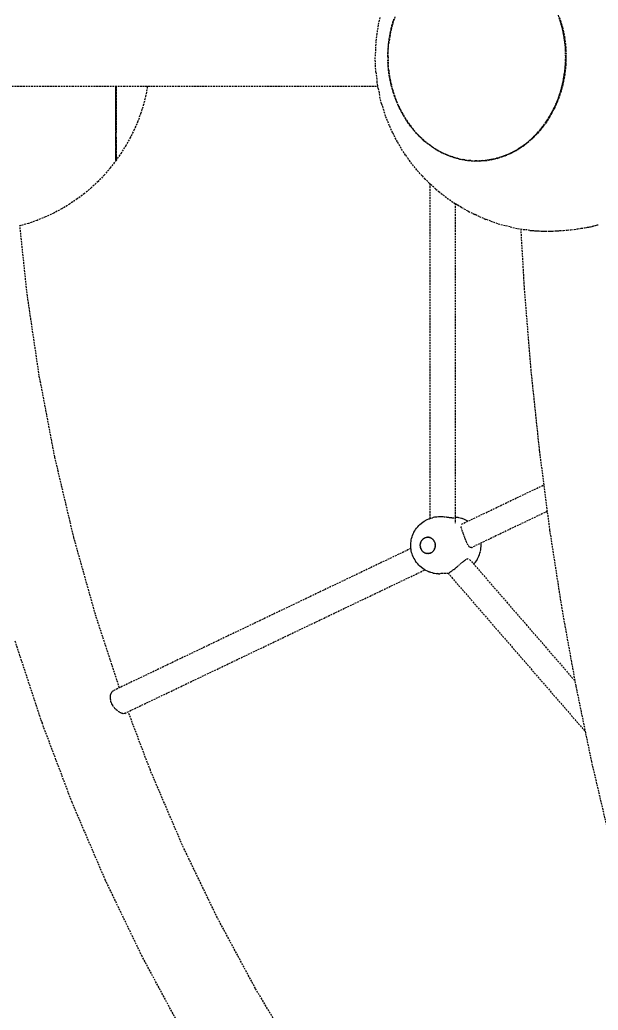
# Model space of a CAD drawing. Header units: millimetres. Extents: x -3308 to 2964, y -3155 to 3173.
# Drawn here: x -690 to -280, y -290 to 413 of the extents above; entities that cross this region are included whole.
import ezdxf

# ---------------------------------------------------------------- set-up
doc = ezdxf.new("R2010")
doc.units = ezdxf.units.MM
doc.linetypes.add('HIDDEN', pattern=[1.905, 1.27, -0.635])
for name, color, linetype in [('DIKOM_ЗОНА', 90, 'Continuous'), ('DIKOM_ОБЪЕКТ', 7, 'Continuous'), ('DIKOM_РАЗМЕР_ЗОНА', 7, 'Continuous'), ('DIKOM_РАЗМЕР_ОБЪЕКТА', 7, 'Continuous')]:
    doc.layers.add(name, color=color, linetype=linetype)
doc.styles.add('style1', font='arialbd.ttf', dxfattribs={"width": 0.8})
doc.dimstyles.new('1-50', dxfattribs={"dimtxt": 300, "dimasz": 200, "dimexe": 100, "dimexo": 0, "dimgap": 100, "dimtad": 1, "dimtxsty": 'style1', "dimcen": 200, "dimclrd": 7, "dimclre": 7, "dimclrt": 7, "dimadec": 1, "dimazin": 2, "dimtfac": 1, "dimtmove": 0, "dimatfit": 2, "dimfxl": 0, "dimlwd": 25, "dimlwe": 18, "dimarcsym": 0})

# ---------------------------------------------------------------- blocks, each defined once
blk = doc.blocks.new('*D0')
at = {"layer": 'Defpoints', "color": 0, "transparency": 16777216}
for p in [(-968.9, 402.92), (1561.37, 392.26), (1561.37, -1613.65)]:
    blk.add_point(p, dxfattribs=at)
at = {"layer": 'DIKOM_РАЗМЕР_ОБЪЕКТА', "color": 7, "lineweight": 18, "transparency": 16777216}
for p, q in [((-968.9, 402.92), (-968.9, -1713.65)), ((1561.37, 392.26), (1561.37, -1713.65))]:
    blk.add_line(p, q, dxfattribs=at)
at = {"layer": 'DIKOM_РАЗМЕР_ОБЪЕКТА', "color": 7, "lineweight": 25, "transparency": 16777216}
blk.add_line((-768.9, -1613.65), (1361.37, -1613.65), dxfattribs=at)
at = {"layer": 'DIKOM_РАЗМЕР_ОБЪЕКТА', "color": 7, "transparency": 16777216}
for points in [[(-768.9, -1580.32), (-768.9, -1646.99), (-968.9, -1613.65)], [(1361.37, -1580.32), (1361.37, -1646.99), (1561.37, -1613.65)]]:
    blk.add_solid(points, dxfattribs=at)
at = {"layer": 'DIKOM_РАЗМЕР_ОБЪЕКТА', "color": 7, "transparency": 16777216, "insert": (296.24, -1334.83), "char_height": 300, "attachment_point": 5, "style": 'style1'}
blk.add_mtext('{\\fArial|b0|i0|c204|p34;\\H1.16667x;2530}', dxfattribs=at)
blk = doc.blocks.new('*D1')
at = {"layer": 'Defpoints', "color": 0, "transparency": 16777216}
for p in [(365.91, 1765.9), (-1034.53, -984.11), (361.14, -984.11)]:
    blk.add_point(p, dxfattribs=at)
at = {"layer": 'DIKOM_РАЗМЕР_ОБЪЕКТА', "color": 7, "lineweight": 18, "transparency": 16777216}
for p, q in [((365.91, 1765.9), (-1134.53, 1765.9)), ((361.14, -984.11), (-1134.53, -984.11))]:
    blk.add_line(p, q, dxfattribs=at)
at = {"layer": 'DIKOM_РАЗМЕР_ОБЪЕКТА', "color": 7, "lineweight": 25, "transparency": 16777216}
blk.add_line((-1034.53, 1565.9), (-1034.53, -784.11), dxfattribs=at)
at = {"layer": 'DIKOM_РАЗМЕР_ОБЪЕКТА', "color": 7, "transparency": 16777216}
for points in [[(-1067.87, 1565.9), (-1001.2, 1565.9), (-1034.53, 1765.9)], [(-1067.87, -784.11), (-1001.2, -784.11), (-1034.53, -984.11)]]:
    blk.add_solid(points, dxfattribs=at)
at = {"layer": 'DIKOM_РАЗМЕР_ОБЪЕКТА', "color": 7, "transparency": 16777216, "insert": (-1313.23, 390.89), "char_height": 300, "attachment_point": 5, "rotation": 90, "style": 'style1'}
blk.add_mtext('{\\fArial|b0|i0|c204|p34;\\H1.16667x;2750}', dxfattribs=at)
blk = doc.blocks.new('*D2')
at = {"layer": 'Defpoints', "color": 0, "transparency": 16777216}
for p in [(364.38, 3173.33), (-2831.96, -2386.04), (364.38, -2386.04)]:
    blk.add_point(p, dxfattribs=at)
at = {"layer": 'DIKOM_РАЗМЕР_ЗОНА', "color": 7, "lineweight": 18, "transparency": 16777216}
for p, q in [((364.38, 3173.33), (-2931.96, 3173.33)), ((364.38, -2386.04), (-2931.96, -2386.04))]:
    blk.add_line(p, q, dxfattribs=at)
at = {"layer": 'DIKOM_РАЗМЕР_ЗОНА', "color": 7, "lineweight": 25, "transparency": 16777216}
blk.add_line((-2831.96, 2973.33), (-2831.96, -2186.04), dxfattribs=at)
at = {"layer": 'DIKOM_РАЗМЕР_ЗОНА', "color": 7, "transparency": 16777216}
for points in [[(-2865.29, 2973.33), (-2798.62, 2973.33), (-2831.96, 3173.33)], [(-2865.29, -2186.04), (-2798.62, -2186.04), (-2831.96, -2386.04)]]:
    blk.add_solid(points, dxfattribs=at)
at = {"layer": 'DIKOM_РАЗМЕР_ЗОНА', "color": 7, "transparency": 16777216, "insert": (-3110.66, 395.46), "char_height": 300, "attachment_point": 5, "rotation": 90, "style": 'style1'}
blk.add_mtext('{\\fArial|b0|i0|c204|p34;\\H1.16667x;5560}', dxfattribs=at)
blk = doc.blocks.new('*D3')
at = {"layer": 'Defpoints', "color": 0, "transparency": 16777216}
for p in [(-2475.08, 396.49), (2964.22, 270.49), (2964.22, -3054.54)]:
    blk.add_point(p, dxfattribs=at)
at = {"layer": 'DIKOM_РАЗМЕР_ЗОНА', "color": 7, "lineweight": 18, "transparency": 16777216}
for p, q in [((-2475.08, 396.49), (-2475.08, -3154.54)), ((2964.22, 270.49), (2964.22, -3154.54))]:
    blk.add_line(p, q, dxfattribs=at)
at = {"layer": 'DIKOM_РАЗМЕР_ЗОНА', "color": 7, "lineweight": 25, "transparency": 16777216}
blk.add_line((-2275.08, -3054.54), (2764.22, -3054.54), dxfattribs=at)
at = {"layer": 'DIKOM_РАЗМЕР_ЗОНА', "color": 7, "transparency": 16777216}
for points in [[(-2275.08, -3021.21), (-2275.08, -3087.88), (-2475.08, -3054.54)], [(2764.22, -3021.21), (2764.22, -3087.88), (2964.22, -3054.54)]]:
    blk.add_solid(points, dxfattribs=at)
at = {"layer": 'DIKOM_РАЗМЕР_ЗОНА', "color": 7, "transparency": 16777216, "insert": (244.57, -2775.84), "char_height": 300, "attachment_point": 5, "style": 'style1'}
blk.add_mtext('{\\fArial|b0|i0|c204|p34;\\H1.16667x;5440}', dxfattribs=at)

msp = doc.modelspace()

# ---------------------------------------------------------------- linework, layer by layer
at = {"layer": 'DIKOM_ЗОНА', "color": 3, "lineweight": 15}
msp.add_lwpolyline([(693.692, -2363.404, 0.3679002), (2964.216, 270.488), (2964.216, 516.8, 0.3679002), (693.692, 3150.693, 0.0687424), (35.058, 3150.693, 0.2995804), (-2457.405, 582.584, 0.0938746), (-2457.817, 210.366, 0.3002322), (35.058, -2363.404, 0.0687424)], format="xyb", close=True, dxfattribs=at)
at = {"layer": 'DIKOM_ОБЪЕКТ', "color": 7, "linetype": 'HIDDEN', "lineweight": 15}
for p, q in [((-424.373, 415.018), (-425.819, 410.572)), ((-306.85, 411.308), (-308.433, 416.001)), ((-307.773, 414.657), (-306.981, 412.341)), ((-436.259, 408.992), (-437.137, 403.441)), ((-435.134, 414.481), (-436.259, 408.992)), ((-425.819, 410.572), (-427.04, 405.935)), ((-427.037, 406.34), (-426.441, 408.701)), ((-426.441, 408.701), (-425.774, 411.041)), ((-425.774, 411.041), (-425.024, 413.379)), ((-306.441, 409.648), (-307.759, 413.887)), ((-306.981, 412.341), (-306.265, 410.035)), ((-305.541, 406.494), (-306.85, 411.308)), ((-305.326, 405.23), (-306.441, 409.648)), ((-306.265, 410.035), (-305.63, 407.745)), ((-305.63, 407.745), (-305.064, 405.444)), ((-437.208, 402.918), (-437.817, 397.494)), ((-437.137, 403.441), (-437.208, 402.918)), ((-428.025, 401.05), (-428.72, 396.138)), ((-428.413, 399.11), (-428.023, 401.545)), ((-427.04, 405.935), (-428.025, 401.05)), ((-428.023, 401.545), (-427.565, 403.955)), ((-427.565, 403.955), (-427.037, 406.34)), ((-304.517, 401.584), (-305.541, 406.494)), ((-304.424, 400.589), (-305.326, 405.23)), ((-305.064, 405.444), (-304.566, 403.131)), ((-304.566, 403.131), (-304.137, 400.805)), ((-303.781, 396.603), (-304.517, 401.584)), ((-303.779, 395.888), (-304.424, 400.589)), ((-304.137, 400.805), (-303.776, 398.465)), ((-437.817, 397.494), (-438.184, 392.041)), ((-429.17, 391.661), (-428.986, 394.169)), ((-429.124, 391.304), (-428.72, 396.138)), ((-428.986, 394.169), (-428.734, 396.652)), ((-428.734, 396.652), (-428.413, 399.11)), ((-303.34, 391.589), (-303.781, 396.603)), ((-303.779, 395.888), (-303.396, 391.204)), ((-303.776, 398.465), (-303.484, 396.113)), ((-303.484, 396.113), (-303.26, 393.747)), ((-303.26, 393.747), (-303.105, 391.369)), ((-438.184, 392.041), (-438.306, 386.572)), ((-438.184, 381.103), (-438.306, 386.572)), ((-429.33, 386.572), (-429.284, 389.129)), ((-429.33, 386.572), (-429.311, 384.167)), ((-429.284, 389.129), (-429.17, 391.661)), ((-429.256, 386.53), (-429.124, 391.304)), ((-429.256, 386.53), (-429.13, 381.856)), ((-303.402, 381.756), (-303.27, 386.53)), ((-303.27, 386.53), (-303.396, 391.204)), ((-303.192, 386.53), (-303.34, 391.589)), ((-303.192, 386.53), (-303.34, 381.481)), ((-303.105, 391.369), (-303.017, 388.977)), ((-303.044, 384.016), (-302.999, 386.572)), ((-302.999, 386.572), (-303.017, 388.977)), ((-437.818, 375.649), (-438.184, 381.103)), ((-429.224, 381.776), (-429.311, 384.167)), ((-429.068, 379.397), (-429.224, 381.776)), ((-428.748, 377.172), (-429.13, 381.856)), ((-303.806, 376.922), (-303.402, 381.756)), ((-303.779, 376.478), (-303.34, 381.481)), ((-303.159, 381.483), (-303.342, 378.975)), ((-303.044, 384.016), (-303.159, 381.483)), ((-437.818, 375.649), (-437.208, 370.226)), ((-428.844, 377.031), (-429.068, 379.397)), ((-428.552, 374.679), (-428.844, 377.031)), ((-428.748, 377.172), (-428.102, 372.471)), ((-428.191, 372.339), (-428.552, 374.679)), ((-428.102, 372.471), (-427.2, 367.83)), ((-304.512, 371.508), (-303.779, 376.478)), ((-304.501, 372.01), (-303.806, 376.922)), ((-303.915, 374.033), (-304.305, 371.599)), ((-303.594, 376.492), (-303.915, 374.033)), ((-303.342, 378.975), (-303.594, 376.492)), ((-720.733, 365.683), (-688.018, 365.683)), ((-688.018, 365.683), (-653.29, 365.683)), ((-653.29, 365.683), (-616.621, 365.683)), ((-622.251, 365.683), (-622.251, 364.29)), ((-622.251, 365.399), (-622.251, 365.683)), ((-622.251, 365.683), (-622.251, 361.752)), ((-622.251, 363.397), (-622.251, 365.683)), ((-622.251, 365.158), (-622.251, 365.683)), ((-622.251, 365.683), (-622.251, 364.442)), ((-622.251, 365.683), (-622.251, 363.397)), ((-622.251, 361.803), (-622.251, 365.683)), ((-622.251, 363.109), (-622.251, 365.399)), ((-622.101, 365.683), (-622.101, 363.412)), ((-616.621, 365.683), (-578.083, 365.683)), ((-599.692, 364.684), (-599.539, 365.683)), ((-578.083, 365.683), (-537.755, 365.683)), ((-537.755, 365.683), (-495.719, 365.683)), ((-495.719, 365.683), (-452.06, 365.683)), ((-452.06, 365.683), (-436.501, 365.683)), ((-437.208, 370.226), (-437.138, 369.703)), ((-436.259, 364.153), (-437.138, 369.703)), ((-427.762, 370.013), (-428.191, 372.339)), ((-427.265, 367.7), (-427.762, 370.013)), ((-426.699, 365.399), (-427.265, 367.7)), ((-427.2, 367.83), (-426.085, 363.412)), ((-426.063, 363.109), (-426.699, 365.399)), ((-306.834, 361.803), (-305.531, 366.608)), ((-306.707, 362.488), (-305.487, 367.125)), ((-305.291, 366.804), (-305.888, 364.443)), ((-305.531, 366.608), (-304.512, 371.508)), ((-305.487, 367.125), (-304.501, 372.01)), ((-304.764, 369.189), (-305.291, 366.804)), ((-304.305, 371.599), (-304.764, 369.189)), ((-622.251, 360.926), (-622.251, 365.158)), ((-622.251, 364.442), (-622.251, 362.103)), ((-622.251, 364.29), (-622.251, 360.038)), ((-622.251, 363.397), (-622.251, 359.385)), ((-622.251, 359.385), (-622.251, 363.397)), ((-622.251, 360.803), (-622.251, 363.109)), ((-622.251, 362.103), (-622.251, 359.765)), ((-622.251, 357.117), (-622.251, 361.803)), ((-622.251, 361.752), (-622.251, 357.06)), ((-622.251, 356.762), (-622.251, 360.926)), ((-622.251, 358.486), (-622.251, 360.803)), ((-622.251, 360.038), (-622.251, 355.897)), ((-622.251, 359.765), (-622.251, 357.43)), ((-622.251, 355.541), (-622.251, 359.385)), ((-622.251, 359.385), (-622.251, 355.541)), ((-622.251, 356.173), (-622.251, 358.486)), ((-622.101, 363.412), (-622.101, 359.173)), ((-622.101, 359.173), (-622.101, 355.006)), ((-602.566, 352.307), (-600.971, 358.452)), ((-600.971, 358.452), (-599.692, 364.684)), ((-436.259, 364.153), (-435.134, 358.663)), ((-433.766, 353.25), (-435.134, 358.663)), ((-426.085, 363.412), (-424.768, 359.173)), ((-425.348, 360.803), (-426.063, 363.109)), ((-424.555, 358.486), (-425.348, 360.803)), ((-424.768, 359.173), (-423.22, 355.006)), ((-423.69, 356.173), (-424.555, 358.486)), ((-308.412, 357.117), (-306.834, 361.803)), ((-308.153, 358.042), (-306.707, 362.488)), ((-307.304, 359.765), (-308.135, 357.43)), ((-306.554, 362.103), (-307.304, 359.765)), ((-305.888, 364.443), (-306.554, 362.103)), ((-622.251, 357.43), (-622.251, 355.112)), ((-622.251, 352.577), (-622.251, 357.117)), ((-622.251, 357.06), (-622.251, 352.517)), ((-622.251, 352.78), (-622.251, 356.762)), ((-622.251, 353.874), (-622.251, 356.173)), ((-622.251, 355.897), (-622.251, 351.96)), ((-622.251, 355.541), (-622.251, 351.868)), ((-622.251, 351.868), (-622.251, 355.541)), ((-622.251, 355.112), (-622.251, 352.82)), ((-622.251, 351.605), (-622.251, 353.874)), ((-622.251, 352.82), (-622.251, 350.566)), ((-622.251, 349.087), (-622.251, 352.78)), ((-622.251, 348.195), (-622.251, 352.577)), ((-622.251, 352.517), (-622.251, 348.134)), ((-622.251, 351.96), (-622.251, 348.322)), ((-622.251, 348.406), (-622.251, 351.868)), ((-622.251, 351.868), (-622.251, 348.406)), ((-622.251, 349.377), (-622.251, 351.605)), ((-622.101, 355.006), (-622.101, 350.945)), ((-604.474, 346.285), (-602.566, 352.307)), ((-433.766, 353.25), (-432.157, 347.929)), ((-423.258, 355.111), (-423.69, 356.173)), ((-423.22, 355.006), (-421.448, 350.945)), ((-422.756, 353.875), (-423.167, 354.887)), ((-421.762, 351.605), (-422.756, 353.875)), ((-420.71, 349.377), (-421.762, 351.605)), ((-312.358, 348.195), (-310.255, 352.577)), ((-311.813, 349.422), (-309.858, 353.673)), ((-310.011, 352.82), (-311.045, 350.566)), ((-310.255, 352.577), (-308.412, 357.117)), ((-309.039, 355.112), (-310.011, 352.82)), ((-309.858, 353.673), (-308.153, 358.042)), ((-308.135, 357.43), (-309.039, 355.112)), ((-622.251, 350.566), (-622.251, 348.361)), ((-622.251, 347.205), (-622.251, 349.377)), ((-622.251, 345.636), (-622.251, 349.087)), ((-622.251, 345.159), (-622.251, 348.406)), ((-622.251, 348.406), (-622.251, 345.159)), ((-622.251, 346.215), (-622.251, 348.361)), ((-622.251, 348.322), (-622.251, 344.947)), ((-622.251, 343.983), (-622.251, 348.195)), ((-622.251, 348.134), (-622.251, 343.925)), ((-622.251, 345.1), (-622.251, 347.205)), ((-622.251, 346.215), (-622.251, 344.139)), ((-622.251, 342.397), (-622.251, 345.636)), ((-622.251, 342.165), (-622.251, 345.159)), ((-622.251, 345.159), (-622.251, 342.165)), ((-622.251, 345.1), (-622.251, 343.077)), ((-622.251, 344.947), (-622.251, 341.806)), ((-622.101, 350.945), (-622.101, 346.987)), ((-622.101, 346.987), (-622.101, 343.152)), ((-606.689, 340.305), (-604.474, 346.285)), ((-430.313, 342.713), (-432.157, 347.929)), ((-421.448, 350.945), (-419.449, 346.987)), ((-419.606, 347.205), (-420.71, 349.377)), ((-418.455, 345.1), (-419.606, 347.205)), ((-419.449, 346.987), (-417.224, 343.152)), ((-418.455, 345.1), (-417.262, 343.077)), ((-316.376, 341.47), (-313.99, 345.35)), ((-314.717, 343.983), (-312.358, 348.195)), ((-313.268, 346.215), (-314.444, 344.139)), ((-313.99, 345.35), (-311.813, 349.422)), ((-313.268, 346.215), (-312.132, 348.361)), ((-311.045, 350.566), (-312.132, 348.361)), ((-622.251, 344.139), (-622.251, 342.144)), ((-622.251, 339.964), (-622.251, 343.983)), ((-622.251, 343.925), (-622.251, 339.913)), ((-622.251, 341.13), (-622.251, 343.077)), ((-622.251, 339.398), (-622.251, 342.397)), ((-622.251, 342.165), (-622.251, 339.416)), ((-622.251, 342.165), (-622.251, 339.416)), ((-622.251, 342.144), (-622.251, 340.228)), ((-622.251, 341.806), (-622.251, 339.416)), ((-622.251, 339.23), (-622.251, 341.13)), ((-622.251, 340.228), (-622.251, 339.416)), ((-622.251, 339.416), (-622.251, 339.964)), ((-622.251, 339.913), (-622.251, 336.123)), ((-622.251, 339.416), (-622.251, 338.912)), ((-622.251, 337.756), (-622.251, 339.416)), ((-622.251, 339.416), (-622.251, 338.369)), ((-622.251, 336.67), (-622.251, 339.398)), ((-622.251, 337.381), (-622.251, 339.23)), ((-622.251, 336.09), (-622.251, 337.756)), ((-622.251, 335.585), (-622.251, 337.381)), ((-622.101, 343.152), (-622.101, 339.478)), ((-622.101, 339.478), (-622.101, 335.984)), ((-609.205, 334.516), (-606.689, 340.305)), ((-428.238, 337.617), (-430.313, 342.713)), ((-425.939, 332.656), (-428.238, 337.617)), ((-416.023, 341.13), (-417.262, 343.077)), ((-417.224, 343.152), (-414.791, 339.478)), ((-414.719, 339.23), (-416.023, 341.13)), ((-414.791, 339.478), (-412.16, 335.984)), ((-413.356, 337.381), (-414.719, 339.23)), ((-411.938, 335.585), (-413.356, 337.381)), ((-321.696, 334.377), (-318.951, 337.808)), ((-320.144, 336.165), (-317.316, 339.964)), ((-319.584, 336.567), (-318.218, 338.369)), ((-318.951, 337.808), (-316.376, 341.47)), ((-316.908, 340.228), (-318.218, 338.369)), ((-317.316, 339.964), (-314.717, 343.983)), ((-315.656, 342.144), (-316.908, 340.228)), ((-314.444, 344.139), (-315.656, 342.144)), ((-622.251, 334.219), (-622.251, 336.67)), ((-622.251, 336.123), (-622.251, 332.566)), ((-622.251, 336.09), (-622.251, 333.867)), ((-622.251, 335.585), (-622.251, 333.847)), ((-622.251, 332.022), (-622.251, 334.219)), ((-622.251, 333.867), (-622.251, 331.864)), ((-622.251, 332.168), (-622.251, 333.847)), ((-622.251, 333.416), (-622.251, 331.787)), ((-622.251, 331.748), (-622.251, 333.416)), ((-622.251, 331.75), (-622.251, 333.416)), ((-622.251, 333.416), (-622.251, 333.141)), ((-622.251, 333.416), (-622.251, 331.75)), ((-622.251, 333.416), (-622.251, 331.748)), ((-622.251, 331.864), (-622.251, 333.416)), ((-622.251, 332.601), (-622.251, 333.416)), ((-622.251, 333.141), (-622.251, 331.52)), ((-622.251, 329.289), (-622.251, 332.601)), ((-622.251, 332.566), (-622.251, 329.263)), ((-622.251, 330.554), (-622.251, 332.168)), ((-622.251, 330.093), (-622.251, 332.022)), ((-622.251, 330.09), (-622.251, 331.864)), ((-622.251, 331.864), (-622.251, 330.09)), ((-622.251, 331.787), (-622.251, 329.928)), ((-622.251, 331.75), (-622.251, 330.09)), ((-622.251, 330.09), (-622.251, 331.75)), ((-622.251, 331.748), (-622.251, 330.421)), ((-622.251, 330.421), (-622.251, 331.748)), ((-622.251, 329.963), (-622.251, 331.52)), ((-622.251, 330.554), (-622.251, 329.006)), ((-622.251, 329.404), (-622.251, 330.421)), ((-622.251, 330.421), (-622.251, 329.404)), ((-622.101, 335.984), (-622.101, 332.678)), ((-622.101, 329.578), (-622.101, 332.678)), ((-612.017, 328.792), (-609.205, 334.516)), ((-425.939, 332.656), (-425.218, 331.133)), ((-422.628, 326.183), (-425.218, 331.133)), ((-412.16, 335.984), (-409.333, 332.678)), ((-411.938, 335.585), (-410.472, 333.847)), ((-408.963, 332.168), (-410.472, 333.847)), ((-406.322, 329.578), (-409.333, 332.678)), ((-407.416, 330.554), (-408.963, 332.168)), ((-407.416, 330.554), (-405.837, 329.006)), ((-327.647, 328.227), (-324.601, 331.179)), ((-326.427, 329.289), (-323.186, 332.601)), ((-325.496, 329.963), (-323.961, 331.52)), ((-324.601, 331.179), (-321.696, 334.377)), ((-322.46, 333.141), (-323.961, 331.52)), ((-323.186, 332.601), (-320.144, 336.165)), ((-320.999, 334.824), (-322.46, 333.141)), ((-319.584, 336.567), (-320.999, 334.824)), ((-622.251, 328.447), (-622.251, 330.093)), ((-622.251, 329.963), (-622.251, 328.471)), ((-622.251, 329.928), (-622.251, 328.341)), ((-622.251, 328.734), (-622.251, 329.404)), ((-622.251, 329.404), (-622.251, 328.734)), ((-622.251, 326.245), (-622.251, 329.289)), ((-622.251, 329.263), (-622.251, 326.225)), ((-622.251, 327.53), (-622.251, 329.006)), ((-622.251, 328.394), (-622.251, 328.734)), ((-622.251, 328.734), (-622.251, 328.394)), ((-622.251, 328.471), (-622.251, 327.045)), ((-622.251, 327.097), (-622.251, 328.447)), ((-622.251, 328.341), (-622.251, 327.035)), ((-622.251, 327.53), (-622.251, 326.127)), ((-622.251, 326.023), (-622.251, 327.097)), ((-622.251, 325.688), (-622.251, 327.045)), ((-622.251, 327.035), (-622.251, 325.987)), ((-622.251, 323.484), (-622.251, 326.245)), ((-622.251, 326.225), (-622.251, 323.47)), ((-622.251, 324.789), (-622.251, 326.127)), ((-622.251, 325.234), (-622.251, 326.023)), ((-622.251, 325.987), (-622.251, 325.212)), ((-622.251, 325.688), (-622.251, 324.394)), ((-622.251, 324.746), (-622.251, 325.234)), ((-622.251, 325.212), (-622.251, 324.733)), ((-622.251, 323.514), (-622.251, 324.789)), ((-622.251, 323.162), (-622.251, 324.394)), ((-622.251, 323.514), (-622.251, 322.303)), ((-622.251, 321.015), (-622.251, 323.484)), ((-622.251, 323.47), (-622.251, 321.007)), ((-622.101, 329.578), (-622.101, 326.683)), ((-622.101, 325.511), (-622.101, 328.227)), ((-622.101, 326.683), (-622.101, 323.995)), ((-622.101, 323.03), (-622.101, 325.511)), ((-622.101, 323.995), (-622.101, 321.566)), ((-618.494, 317.927), (-615.115, 323.297)), ((-615.115, 323.297), (-612.017, 328.792)), ((-422.628, 326.183), (-419.822, 321.4)), ((-406.322, 329.578), (-403.119, 326.683)), ((-404.231, 327.53), (-405.837, 329.006)), ((-404.231, 327.53), (-402.603, 326.127)), ((-403.119, 326.683), (-399.71, 323.995)), ((-400.939, 324.789), (-402.603, 326.127)), ((-399.234, 323.514), (-400.939, 324.789)), ((-399.71, 323.995), (-396.146, 321.566)), ((-399.234, 323.514), (-397.491, 322.303)), ((-337.192, 321.015), (-333.446, 323.484)), ((-334.169, 323.03), (-330.835, 325.511)), ((-333.579, 323.162), (-331.902, 324.394)), ((-333.446, 323.484), (-329.853, 326.245)), ((-330.261, 325.688), (-331.902, 324.394)), ((-330.835, 325.511), (-327.647, 328.227)), ((-330.261, 325.688), (-328.651, 327.045)), ((-329.853, 326.245), (-326.427, 329.289)), ((-327.061, 328.471), (-328.651, 327.045)), ((-325.496, 329.963), (-327.061, 328.471)), ((-622.251, 323.162), (-622.251, 321.993)), ((-622.251, 321.158), (-622.251, 322.303)), ((-622.251, 321.993), (-622.251, 320.889)), ((-622.251, 321.158), (-622.251, 320.08)), ((-622.251, 318.85), (-622.251, 321.015)), ((-622.251, 321.007), (-622.251, 318.847)), ((-622.251, 319.85), (-622.251, 320.889)), ((-622.251, 319.072), (-622.251, 320.08)), ((-622.251, 319.85), (-622.251, 318.879)), ((-622.251, 319.072), (-622.251, 318.135)), ((-622.251, 317.976), (-622.251, 318.879)), ((-622.251, 316.999), (-622.251, 318.85)), ((-622.251, 318.847), (-622.251, 317)), ((-622.251, 317.272), (-622.251, 318.135)), ((-622.251, 317.976), (-622.251, 317.143)), ((-622.251, 316.483), (-622.251, 317.272)), ((-622.251, 316.381), (-622.251, 317.143)), ((-622.251, 317), (-622.251, 315.476)), ((-622.251, 315.472), (-622.251, 316.999)), ((-622.251, 316.483), (-622.251, 315.768)), ((-622.251, 316.381), (-622.251, 315.689)), ((-622.101, 323.03), (-622.101, 320.811)), ((-622.101, 321.566), (-622.101, 319.437)), ((-622.101, 318.882), (-622.101, 320.811)), ((-622.101, 319.437), (-622.101, 317.583)), ((-622.101, 317.205), (-622.101, 318.882)), ((-622.101, 312.77), (-618.494, 317.927)), ((-622.101, 317.583), (-622.101, 315.985)), ((-622.101, 315.75), (-622.101, 317.205)), ((-416.805, 316.794), (-419.822, 321.4)), ((-416.805, 316.794), (-415.574, 315.067)), ((-395.714, 321.158), (-397.491, 322.303)), ((-396.146, 321.566), (-392.496, 319.437)), ((-395.714, 321.158), (-393.905, 320.081)), ((-392.069, 319.073), (-393.905, 320.081)), ((-392.496, 319.437), (-388.721, 317.583)), ((-392.069, 319.073), (-390.209, 318.135)), ((-388.327, 317.272), (-390.209, 318.135)), ((-387.291, 317), (-388.721, 317.583)), ((-388.721, 317.583), (-384.755, 315.985)), ((-386.428, 316.483), (-388.327, 317.272)), ((-387.291, 317), (-384.755, 315.985)), ((-386.428, 316.483), (-384.509, 315.768)), ((-348.438, 315.75), (-344.67, 317.205)), ((-345.08, 316.999), (-348.438, 315.75)), ((-346.154, 316.381), (-348.051, 315.689)), ((-346.154, 316.381), (-344.282, 317.143)), ((-345.08, 316.999), (-341.077, 318.85)), ((-344.67, 317.205), (-341.092, 318.882)), ((-342.432, 317.976), (-344.282, 317.143)), ((-342.432, 317.976), (-340.606, 318.879)), ((-341.092, 318.882), (-337.609, 320.811)), ((-341.077, 318.85), (-337.192, 321.015)), ((-338.806, 319.85), (-340.606, 318.879)), ((-338.806, 319.85), (-337.033, 320.889)), ((-334.169, 323.03), (-337.609, 320.811)), ((-335.29, 321.993), (-337.033, 320.889)), ((-333.579, 323.162), (-335.29, 321.993)), ((-626.052, 307.72), (-622.251, 312.574)), ((-622.251, 315.122), (-622.251, 315.768)), ((-622.251, 315.689), (-622.251, 315.06)), ((-622.251, 315.476), (-622.251, 314.281)), ((-622.251, 314.276), (-622.251, 315.472)), ((-622.251, 315.122), (-622.251, 314.543)), ((-622.251, 314.495), (-622.251, 315.06)), ((-622.251, 314.036), (-622.251, 314.543)), ((-622.251, 314.495), (-622.251, 313.998)), ((-622.251, 314.281), (-622.251, 313.425)), ((-622.251, 313.42), (-622.251, 314.276)), ((-622.251, 314.036), (-622.251, 313.601)), ((-622.251, 313.57), (-622.251, 313.998)), ((-622.251, 313.24), (-622.251, 313.601)), ((-622.251, 313.57), (-622.251, 313.215)), ((-622.251, 313.425), (-622.251, 312.908)), ((-622.251, 313.425), (-622.101, 313.077)), ((-622.251, 312.905), (-622.251, 313.42)), ((-622.251, 313.24), (-622.251, 312.955)), ((-622.251, 312.935), (-622.251, 313.215)), ((-622.101, 315.985), (-622.101, 314.686)), ((-622.101, 314.56), (-622.101, 315.75)), ((-622.101, 314.686), (-622.101, 313.716)), ((-622.101, 313.664), (-622.101, 314.56)), ((-622.101, 313.716), (-622.101, 313.077)), ((-622.101, 313.066), (-622.101, 313.664)), ((-622.101, 313.077), (-622.101, 312.771)), ((-622.101, 312.77), (-622.101, 313.066)), ((-412.277, 310.544), (-415.574, 315.067)), ((-408.781, 306.229), (-412.277, 310.544)), ((-383.194, 315.476), (-384.755, 315.985)), ((-384.755, 315.985), (-380.655, 314.686)), ((-382.548, 315.122), (-384.509, 315.768)), ((-383.194, 315.476), (-380.655, 314.686)), ((-382.548, 315.122), (-380.552, 314.543)), ((-379.016, 314.281), (-380.655, 314.686)), ((-380.655, 314.686), (-376.508, 313.716)), ((-378.527, 314.036), (-380.552, 314.543)), ((-379.016, 314.281), (-376.508, 313.716)), ((-378.527, 314.036), (-376.482, 313.601)), ((-374.78, 313.425), (-376.508, 313.716)), ((-376.508, 313.716), (-372.331, 313.077)), ((-374.423, 313.24), (-376.482, 313.601)), ((-374.78, 313.425), (-372.331, 313.077)), ((-374.423, 313.24), (-372.36, 312.955)), ((-370.301, 312.748), (-372.36, 312.955)), ((-370.502, 312.908), (-372.331, 313.077)), ((-372.331, 313.077), (-368.256, 312.771)), ((-370.502, 312.908), (-368.256, 312.771)), ((-370.301, 312.748), (-368.251, 312.62)), ((-366.202, 312.735), (-368.256, 312.771)), ((-368.256, 312.771), (-364.288, 312.77)), ((-366.221, 312.574), (-368.251, 312.62)), ((-364.192, 312.612), (-366.221, 312.574)), ((-366.202, 312.735), (-364.288, 312.77)), ((-364.288, 312.77), (-360.297, 313.066)), ((-361.901, 312.905), (-364.288, 312.77)), ((-364.192, 312.612), (-362.149, 312.733)), ((-360.098, 312.935), (-362.149, 312.733)), ((-361.901, 312.905), (-360.297, 313.066)), ((-360.297, 313.066), (-356.293, 313.664)), ((-357.618, 313.42), (-360.297, 313.066)), ((-360.098, 312.935), (-358.046, 313.215)), ((-356.002, 313.57), (-358.046, 313.215)), ((-357.618, 313.42), (-356.293, 313.664)), ((-356.293, 313.664), (-352.337, 314.56)), ((-353.373, 314.276), (-356.293, 313.664)), ((-356.002, 313.57), (-353.974, 313.998)), ((-351.967, 314.495), (-353.974, 313.998)), ((-353.373, 314.276), (-352.337, 314.56)), ((-352.337, 314.56), (-348.438, 315.75)), ((-349.187, 315.472), (-352.337, 314.56)), ((-351.967, 314.495), (-349.99, 315.06)), ((-348.051, 315.689), (-349.99, 315.06)), ((-349.187, 315.472), (-348.438, 315.75)), ((-630.295, 302.836), (-634.787, 298.18)), ((-626.052, 307.72), (-630.295, 302.836)), ((-405.098, 302.135), (-408.781, 306.229)), ((-634.787, 298.18), (-639.515, 293.765)), ((-405.098, 302.135), (-403.367, 300.325)), ((-403.367, 300.325), (-399.422, 296.379)), ((-399.61, 296.567), (-399.61, 58.969)), ((-395.308, 292.68), (-399.422, 296.379)), ((-644.467, 289.602), (-649.63, 285.704)), ((-639.515, 293.765), (-644.467, 289.602)), ((-395.308, 292.68), (-393.187, 290.965)), ((-393.187, 290.965), (-388.834, 287.461)), ((-654.989, 282.08), (-660.53, 278.74)), ((-649.63, 285.704), (-654.989, 282.08)), ((-388.834, 287.461), (-384.332, 284.228)), ((-384.332, 284.228), (-379.69, 281.276)), ((-381.621, 282.504), (-381.622, 55.695)), ((-377.15, 279.675), (-379.69, 281.276)), ((-666.237, 275.694), (-672.096, 272.95)), ((-660.53, 278.74), (-666.237, 275.694)), ((-377.15, 279.675), (-372.31, 276.971)), ((-372.31, 276.971), (-367.357, 274.567)), ((-364.525, 273.194), (-367.357, 274.567)), ((-684.202, 268.396), (-690.238, 266.65)), ((-678.089, 270.515), (-684.202, 268.396)), ((-672.096, 272.95), (-678.089, 270.515)), ((-364.525, 273.194), (-359.409, 271.072)), ((-356.392, 269.987), (-359.409, 271.072)), ((-356.392, 269.987), (-351.14, 268.165)), ((-351.14, 268.165), (-345.813, 266.667)), ((-282.025, 266.939), (-280.812, 267.269)), ((-280.812, 267.269), (-280.45, 267.367)), ((-280.45, 267.367), (-280.223, 267.428)), ((-685.206, 218.796), (-690.25, 266.766)), ((-342.612, 265.878), (-345.813, 266.667)), ((-342.612, 265.878), (-337.19, 264.7)), ((-337.19, 264.7), (-331.723, 263.857)), ((-332.427, 221.51), (-334.912, 264.349)), ((-328.649, 263.424), (-331.723, 263.857)), ((-328.647, 263.423), (-328.233, 263.391)), ((-328.233, 263.391), (-327.827, 263.36)), ((-327.827, 263.36), (-326.498, 263.251)), ((-326.498, 263.251), (-326.046, 263.213)), ((-326.046, 263.213), (-325.382, 263.156)), ((-325.382, 263.156), (-324.598, 263.089)), ((-324.598, 263.089), (-324.101, 263.046)), ((-323.999, 263.037), (-322.551, 263.003)), ((-322.551, 263.003), (-322.016, 262.991)), ((-322.016, 262.991), (-320.697, 262.952)), ((-320.697, 262.952), (-320.428, 262.944)), ((-320.428, 262.944), (-319.879, 262.928)), ((-319.879, 262.928), (-318.573, 262.881)), ((-318.572, 262.881), (-318.154, 262.891)), ((-318.154, 262.891), (-317.556, 262.906)), ((-317.556, 262.906), (-315.76, 262.934)), ((-315.76, 262.934), (-315.136, 262.944)), ((-315.136, 262.944), (-313.986, 262.954)), ((-313.986, 262.954), (-313.282, 262.959)), ((-313.282, 262.959), (-312.637, 262.965)), ((-312.428, 262.965), (-310.742, 263.053)), ((-310.742, 263.053), (-310.084, 263.088)), ((-310.084, 263.088), (-309.122, 263.129)), ((-309.123, 263.129), (-308.158, 263.191)), ((-308.158, 263.191), (-307.492, 263.234)), ((-307.492, 263.234), (-305.549, 263.349)), ((-305.44, 263.355), (-304.881, 263.415)), ((-304.881, 263.415), (-302.937, 263.606)), ((-302.937, 263.606), (-302.274, 263.671)), ((-302.274, 263.671), (-300.34, 263.846)), ((-300.34, 263.846), (-299.686, 263.905)), ((-299.686, 263.905), (-297.778, 264.063)), ((-297.581, 264.08), (-297.335, 264.109)), ((-297.136, 264.141), (-295.273, 264.427)), ((-295.273, 264.427), (-294.654, 264.522)), ((-294.654, 264.522), (-292.843, 264.788)), ((-292.843, 264.788), (-292.249, 264.875)), ((-292.249, 264.875), (-290.504, 265.118)), ((-290.504, 265.118), (-290.045, 265.182)), ((-289.938, 265.203), (-288.277, 265.514)), ((-288.277, 265.514), (-287.746, 265.614)), ((-287.746, 265.614), (-286.943, 265.762)), ((-286.938, 265.763), (-286.179, 265.923)), ((-286.179, 265.923), (-285.686, 266.027)), ((-285.686, 266.027), (-284.447, 266.279)), ((-284.444, 266.28), (-284.225, 266.34)), ((-284.225, 266.34), (-283.774, 266.462)), ((-283.774, 266.462), (-283.289, 266.595)), ((-283.289, 266.595), (-282.433, 266.829)), ((-282.433, 266.829), (-282.026, 266.939)), ((-676.58, 160.477), (-685.206, 218.796)), ((-327.739, 164.031), (-332.427, 221.51)), ((-321.729, 107.046), (-327.739, 164.031)), ((-665.523, 102.707), (-676.58, 160.477)), ((-314.409, 50.678), (-321.729, 107.046)), ((-652.063, 45.622), (-665.523, 102.707)), ((-377.145, 54.914), (-318.596, 82.918)), ((-316.156, 64.135), (-369.684, 38.533)), ((-405.501, 55.733), (-404.617, 56.405)), ((-404.617, 56.405), (-403.699, 57.017)), ((-403.699, 57.017), (-402.748, 57.567)), ((-402.748, 57.567), (-402.363, 57.783)), ((-402.363, 57.783), (-401.372, 58.274)), ((-401.372, 58.274), (-400.356, 58.698)), ((-400.356, 58.698), (-399.922, 58.862)), ((-399.922, 58.862), (-398.876, 59.221)), ((-398.876, 59.221), (-397.811, 59.51)), ((-397.344, 59.613), (-397.811, 59.51)), ((-396.26, 59.832), (-397.344, 59.613)), ((-395.166, 59.978), (-396.26, 59.832)), ((-394.58, 60.025), (-395.166, 59.978)), ((-393.538, 60.09), (-394.58, 60.025)), ((-392.017, 60.101), (-393.538, 60.09)), ((-391.43, 60.101), (-391.864, 60.101)), ((-391.017, 60.102), (-391.419, 60.101)), ((-390.538, 60.088), (-390.801, 60.102)), ((-390.09, 60.066), (-390.529, 60.088)), ((-389.768, 60.05), (-390.08, 60.065)), ((-389.194, 60.007), (-389.507, 60.037)), ((-388.748, 59.965), (-389.185, 60.006)), ((-388.447, 59.938), (-388.74, 59.964)), ((-387.86, 59.874), (-388.117, 59.908)), ((-387.415, 59.816), (-387.852, 59.873)), ((-387.035, 59.768), (-387.408, 59.815)), ((-386.601, 59.715), (-386.968, 59.76)), ((-386.114, 59.64), (-386.535, 59.705)), ((-385.687, 59.576), (-386.109, 59.639)), ((-385.468, 59.545), (-385.682, 59.576)), ((-384.856, 59.463), (-385.26, 59.516)), ((-384.467, 59.403), (-384.832, 59.46)), ((-384.101, 59.353), (-384.463, 59.403)), ((-383.754, 59.31), (-384.097, 59.353)), ((-383.524, 59.286), (-383.75, 59.31)), ((-383.115, 59.247), (-383.421, 59.275)), ((-382.828, 59.227), (-383.115, 59.247)), ((-382.577, 59.222), (-382.824, 59.227)), ((-382.35, 59.225), (-382.572, 59.222)), ((-381.622, 60.082), (-380.838, 60.009)), ((-380.838, 60.009), (-379.704, 59.826)), ((-379.704, 59.826), (-379.247, 59.736)), ((-379.247, 59.736), (-378.131, 59.475)), ((-378.131, 59.475), (-377.031, 59.137)), ((-377.031, 59.137), (-376.606, 58.99)), ((-375.536, 58.581), (-376.606, 58.99)), ((-374.492, 58.098), (-375.536, 58.581)), ((-374.111, 57.901), (-374.492, 58.098)), ((-373.108, 57.353), (-374.111, 57.901)), ((-372.651, 57.063), (-373.108, 57.353)), ((-410.965, 49.03), (-410.851, 49.245)), ((-410.851, 49.245), (-410.316, 50.223)), ((-410.316, 50.223), (-409.727, 51.163)), ((-409.727, 51.163), (-409.089, 52.063)), ((-409.089, 52.063), (-408.402, 52.918)), ((-408.402, 52.918), (-408.18, 53.173)), ((-408.18, 53.173), (-407.433, 53.996)), ((-407.433, 53.996), (-406.642, 54.769)), ((-406.642, 54.769), (-405.81, 55.487)), ((-405.81, 55.487), (-405.501, 55.733)), ((-377.476, 53.196), (-377.517, 53.431)), ((-377.416, 52.933), (-377.473, 53.179)), ((-377.271, 52.387), (-377.342, 52.657)), ((-377.18, 52.083), (-377.264, 52.364)), ((-376.978, 51.458), (-377.074, 51.766)), ((-376.871, 51.146), (-376.978, 51.458)), ((-376.617, 50.416), (-376.733, 50.758)), ((-376.486, 50.058), (-376.617, 50.416)), ((-376.334, 49.637), (-376.409, 49.863)), ((-376.19, 49.238), (-376.334, 49.637)), ((-376.062, 48.906), (-376.174, 49.195)), ((-305.795, -4.955), (-314.409, 50.678)), ((-636.23, -10.646), (-652.063, 45.622)), ((-413.052, 41.622), (-412.932, 42.731)), ((-412.932, 42.731), (-412.75, 43.829)), ((-412.75, 43.829), (-412.509, 44.913)), ((-412.509, 44.913), (-412.208, 45.979)), ((-412.208, 45.979), (-411.85, 47.023)), ((-411.85, 47.023), (-411.435, 48.041)), ((-411.435, 48.041), (-410.965, 49.03)), ((-406.033, 41.962), (-405.947, 42.199)), ((-405.852, 42.431), (-405.947, 42.199)), ((-405.852, 42.431), (-405.748, 42.659)), ((-405.748, 42.659), (-405.635, 42.882)), ((-405.635, 42.882), (-405.513, 43.099)), ((-405.382, 43.311), (-405.513, 43.099)), ((-405.382, 43.311), (-405.243, 43.515)), ((-405.243, 43.515), (-405.097, 43.713)), ((-404.943, 43.903), (-405.097, 43.713)), ((-404.943, 43.903), (-404.781, 44.085)), ((-404.781, 44.085), (-404.612, 44.259)), ((-404.612, 44.259), (-404.437, 44.425)), ((-404.255, 44.583), (-404.437, 44.425)), ((-404.255, 44.583), (-404.067, 44.732)), ((-404.067, 44.732), (-403.874, 44.871)), ((-403.675, 45.001), (-403.874, 44.871)), ((-403.675, 45.001), (-403.471, 45.122)), ((-403.471, 45.122), (-403.262, 45.232)), ((-403.262, 45.232), (-403.049, 45.332)), ((-402.833, 45.422), (-403.049, 45.332)), ((-402.833, 45.422), (-402.613, 45.502)), ((-402.613, 45.502), (-402.39, 45.571)), ((-402.39, 45.571), (-402.165, 45.629)), ((-401.938, 45.676), (-402.165, 45.629)), ((-401.938, 45.676), (-401.709, 45.712)), ((-401.709, 45.712), (-401.478, 45.738)), ((-401.246, 45.752), (-401.478, 45.738)), ((-401.246, 45.752), (-401.013, 45.755)), ((-401.013, 45.755), (-400.781, 45.746)), ((-400.781, 45.746), (-400.55, 45.727)), ((-400.32, 45.696), (-400.55, 45.727)), ((-400.32, 45.696), (-400.092, 45.655)), ((-400.092, 45.655), (-399.865, 45.603)), ((-399.865, 45.603), (-399.641, 45.539)), ((-399.419, 45.465), (-399.641, 45.539)), ((-399.419, 45.465), (-399.2, 45.381)), ((-399.2, 45.381), (-398.985, 45.286)), ((-398.774, 45.181), (-398.985, 45.286)), ((-398.774, 45.181), (-398.567, 45.065)), ((-398.567, 45.065), (-398.365, 44.94)), ((-398.365, 44.94), (-398.169, 44.806)), ((-397.978, 44.662), (-398.169, 44.806)), ((-397.978, 44.662), (-397.792, 44.509)), ((-397.792, 44.509), (-397.613, 44.348)), ((-397.441, 44.178), (-397.613, 44.348)), ((-397.441, 44.178), (-397.275, 44)), ((-397.275, 44), (-397.117, 43.814)), ((-397.117, 43.814), (-396.966, 43.62)), ((-396.823, 43.421), (-396.966, 43.62)), ((-396.823, 43.421), (-396.688, 43.214)), ((-396.688, 43.214), (-396.561, 43.001)), ((-396.443, 42.782), (-396.561, 43.001)), ((-396.443, 42.782), (-396.334, 42.558)), ((-396.334, 42.558), (-396.234, 42.329)), ((-396.234, 42.329), (-396.142, 42.095)), ((-375.847, 48.298), (-376.002, 48.734)), ((-375.677, 47.856), (-375.847, 48.298)), ((-375.505, 47.37), (-375.656, 47.799)), ((-375.327, 46.892), (-375.487, 47.32)), ((-375.171, 46.463), (-375.261, 46.728)), ((-374.998, 45.99), (-375.154, 46.415)), ((-374.887, 45.704), (-374.981, 45.944)), ((-374.676, 45.113), (-374.824, 45.526)), ((-374.507, 44.67), (-374.66, 45.07)), ((-374.36, 44.273), (-374.448, 44.525)), ((-374.199, 43.841), (-374.346, 44.233)), ((-374.067, 43.511), (-374.184, 43.803)), ((-373.886, 43.034), (-374.022, 43.4)), ((-373.724, 42.627), (-373.873, 43)), ((-373.631, 42.41), (-373.724, 42.627)), ((-373.411, 41.873), (-373.557, 42.234)), ((-412.992, 37.769), (-623.766, -63.048)), ((-413.112, 40.508), (-413.052, 41.622)), ((-413.111, 39.391), (-413.112, 40.508)), ((-413.048, 38.277), (-413.111, 39.391)), ((-412.925, 37.168), (-413.048, 38.277)), ((-412.74, 36.07), (-412.925, 37.168)), ((-412.496, 34.985), (-412.74, 36.07)), ((-406.367, 39.967), (-406.36, 40.222)), ((-406.364, 39.712), (-406.367, 39.967)), ((-406.364, 39.712), (-406.351, 39.458)), ((-406.36, 40.222), (-406.343, 40.476)), ((-406.327, 39.205), (-406.351, 39.458)), ((-406.316, 40.729), (-406.343, 40.476)), ((-406.294, 38.953), (-406.327, 39.205)), ((-406.316, 40.729), (-406.279, 40.981)), ((-406.294, 38.953), (-406.251, 38.702)), ((-406.279, 40.981), (-406.232, 41.231)), ((-406.198, 38.454), (-406.251, 38.702)), ((-406.175, 41.478), (-406.232, 41.231)), ((-406.135, 38.209), (-406.198, 38.454)), ((-406.175, 41.478), (-406.109, 41.722)), ((-406.062, 37.967), (-406.135, 38.209)), ((-406.109, 41.722), (-406.033, 41.962)), ((-406.062, 37.967), (-405.98, 37.729)), ((-405.889, 37.496), (-405.98, 37.729)), ((-405.789, 37.266), (-405.889, 37.496)), ((-405.789, 37.266), (-405.679, 37.043)), ((-405.679, 37.043), (-405.561, 36.824)), ((-405.561, 36.824), (-405.435, 36.611)), ((-405.3, 36.404), (-405.435, 36.611)), ((-405.3, 36.404), (-405.157, 36.204)), ((-405.006, 36.011), (-405.157, 36.204)), ((-404.848, 35.825), (-405.006, 36.011)), ((-404.682, 35.647), (-404.848, 35.825)), ((-404.682, 35.647), (-404.509, 35.477)), ((-404.33, 35.315), (-404.509, 35.477)), ((-404.145, 35.163), (-404.33, 35.315)), ((-404.145, 35.163), (-403.954, 35.019)), ((-397.867, 35.242), (-398.055, 35.093)), ((-397.867, 35.242), (-397.685, 35.4)), ((-397.51, 35.566), (-397.685, 35.4)), ((-397.342, 35.74), (-397.51, 35.566)), ((-397.18, 35.922), (-397.342, 35.74)), ((-397.18, 35.922), (-397.026, 36.112)), ((-396.879, 36.309), (-397.026, 36.112)), ((-396.74, 36.514), (-396.879, 36.309)), ((-396.74, 36.514), (-396.61, 36.725)), ((-396.487, 36.943), (-396.61, 36.725)), ((-396.374, 37.166), (-396.487, 36.943)), ((-396.27, 37.394), (-396.374, 37.166)), ((-396.27, 37.394), (-396.175, 37.626)), ((-396.09, 37.863), (-396.175, 37.626)), ((-396.06, 41.858), (-396.142, 42.095)), ((-396.013, 38.103), (-396.09, 37.863)), ((-396.06, 41.858), (-395.988, 41.616)), ((-395.947, 38.347), (-396.013, 38.103)), ((-395.988, 41.616), (-395.925, 41.371)), ((-395.947, 38.347), (-395.89, 38.594)), ((-395.925, 41.371), (-395.872, 41.123)), ((-395.843, 38.844), (-395.89, 38.594)), ((-395.828, 40.873), (-395.872, 41.123)), ((-395.806, 39.096), (-395.843, 38.844)), ((-395.828, 40.873), (-395.795, 40.62)), ((-395.806, 39.096), (-395.779, 39.349)), ((-395.795, 40.62), (-395.772, 40.367)), ((-395.762, 39.603), (-395.779, 39.349)), ((-395.758, 40.112), (-395.772, 40.367)), ((-395.755, 39.858), (-395.762, 39.603)), ((-395.758, 40.112), (-395.755, 39.858)), ((-373.246, 41.496), (-373.4, 41.846)), ((-372.921, 40.807), (-373.067, 41.122)), ((-372.752, 40.472), (-372.912, 40.787)), ((-372.615, 40.229), (-372.752, 40.472)), ((-372.224, 39.591), (-372.395, 39.858)), ((-372.045, 39.345), (-372.224, 39.591)), ((-371.647, 38.906), (-371.842, 39.102)), ((-371.239, 38.583), (-371.442, 38.727)), ((-371.021, 38.468), (-371.232, 38.579)), ((-370.796, 38.388), (-371.014, 38.464)), ((-370.571, 38.347), (-370.796, 38.388)), ((-370.348, 38.343), (-370.564, 38.346)), ((-370.126, 38.372), (-370.341, 38.343)), ((-370.118, 38.374), (-369.906, 38.436)), ((-369.908, 38.434), (-369.695, 38.528)), ((-364.029, 34.517), (-363.746, 35.642)), ((-363.722, 35.755), (-363.509, 36.869)), ((-363.509, 36.869), (-363.359, 37.996)), ((-363.359, 37.996), (-363.275, 39.131)), ((-363.255, 40.269), (-363.3, 41.407)), ((-363.275, 39.131), (-363.255, 40.269)), ((-412.193, 33.919), (-412.496, 34.985)), ((-411.832, 32.875), (-412.193, 33.919)), ((-411.415, 31.857), (-411.832, 32.875)), ((-410.942, 30.868), (-411.415, 31.857)), ((-410.942, 30.868), (-410.828, 30.66)), ((-410.828, 30.66), (-410.29, 29.682)), ((-410.29, 29.682), (-409.699, 28.742)), ((-409.058, 27.842), (-409.699, 28.742)), ((-403.757, 34.885), (-403.954, 35.019)), ((-403.555, 34.76), (-403.757, 34.885)), ((-403.349, 34.644), (-403.555, 34.76)), ((-403.349, 34.644), (-403.138, 34.539)), ((-402.922, 34.444), (-403.138, 34.539)), ((-402.704, 34.359), (-402.922, 34.444)), ((-402.704, 34.359), (-402.482, 34.286)), ((-402.257, 34.222), (-402.482, 34.286)), ((-402.031, 34.17), (-402.257, 34.222)), ((-401.803, 34.129), (-402.031, 34.17)), ((-401.803, 34.129), (-401.572, 34.098)), ((-401.341, 34.078), (-401.572, 34.098)), ((-401.109, 34.07), (-401.341, 34.078)), ((-400.877, 34.073), (-401.109, 34.07)), ((-400.877, 34.073), (-400.645, 34.087)), ((-400.414, 34.112), (-400.645, 34.087)), ((-400.185, 34.149), (-400.414, 34.112)), ((-400.185, 34.149), (-399.957, 34.196)), ((-399.732, 34.254), (-399.957, 34.196)), ((-399.509, 34.323), (-399.732, 34.254)), ((-399.29, 34.402), (-399.509, 34.323)), ((-399.29, 34.402), (-399.073, 34.492)), ((-398.86, 34.593), (-399.073, 34.492)), ((-398.652, 34.703), (-398.86, 34.593)), ((-398.448, 34.823), (-398.652, 34.703)), ((-398.448, 34.823), (-398.249, 34.954)), ((-398.055, 35.093), (-398.249, 34.954)), ((-376.339, 28.148), (-376.148, 28.319)), ((-376.119, 28.343), (-375.83, 28.587)), ((-375.826, 28.591), (-375.514, 28.839)), ((-375.51, 28.843), (-375.2, 29.074)), ((-375.162, 29.101), (-374.892, 29.308)), ((-374.799, 29.375), (-374.586, 29.529)), ((-374.582, 29.532), (-374.284, 29.729)), ((-374.28, 29.731), (-373.987, 29.903)), ((-373.983, 29.905), (-373.698, 30.049)), ((-373.415, 30.178), (-373.144, 30.284)), ((-373.141, 30.285), (-372.876, 30.368)), ((-372.871, 30.37), (-372.612, 30.431)), ((-372.386, 30.443), (-372.61, 30.431)), ((-371.357, 29.998), (-296.501, -56.439)), ((-367.873, 27.215), (-367.166, 28.119)), ((-367.166, 28.119), (-366.513, 29.069)), ((-366.37, 29.306), (-366.513, 29.069)), ((-366.37, 29.306), (-365.784, 30.279)), ((-365.784, 30.279), (-365.256, 31.291)), ((-365.256, 31.291), (-364.785, 32.337)), ((-364.785, 32.337), (-364.376, 33.414)), ((-364.376, 33.414), (-364.029, 34.517)), ((-615.973, -79.26), (-403.072, 22.564)), ((-408.369, 26.987), (-409.058, 27.842)), ((-408.369, 26.987), (-408.147, 26.739)), ((-407.398, 25.916), (-408.147, 26.739)), ((-406.605, 25.143), (-407.398, 25.916)), ((-405.771, 24.425), (-406.605, 25.143)), ((-405.771, 24.425), (-405.461, 24.185)), ((-404.576, 23.513), (-405.461, 24.185)), ((-403.656, 22.901), (-404.576, 23.513)), ((-402.704, 22.351), (-403.656, 22.901)), ((-402.704, 22.351), (-402.318, 22.143)), ((-401.326, 21.651), (-402.318, 22.143)), ((-400.309, 21.227), (-401.326, 21.651)), ((-400.309, 21.227), (-399.875, 21.071)), ((-385.353, 20.999), (-384.965, 21.223)), ((-384.864, 21.289), (-384.545, 21.496)), ((-384.533, 21.503), (-384.257, 21.671)), ((-384.077, 21.799), (-383.602, 22.119)), ((-383.437, 22.231), (-383.089, 22.486)), ((-383.073, 22.497), (-382.725, 22.739)), ((-382.527, 22.896), (-381.972, 23.315)), ((-381.846, 23.413), (-381.601, 23.614)), ((-381.601, 23.614), (-381.241, 23.901)), ((-380.866, 24.209), (-380.518, 24.501)), ((-380.508, 24.51), (-380.197, 24.762)), ((-380.122, 24.829), (-379.811, 25.104)), ((-379.802, 25.111), (-379.462, 25.403)), ((-379.112, 25.711), (-378.783, 26.006)), ((-378.775, 26.012), (-378.442, 26.3)), ((-378.103, 26.608), (-377.777, 26.9)), ((-377.771, 26.906), (-377.443, 27.19)), ((-377.113, 27.487), (-376.796, 27.766)), ((-376.79, 27.771), (-376.469, 28.042)), ((-368.416, 26.602), (-367.873, 27.215)), ((-398.827, 20.711), (-399.875, 21.071)), ((-397.762, 20.422), (-398.827, 20.711)), ((-397.294, 20.327), (-397.762, 20.422)), ((-397.294, 20.327), (-396.21, 20.108)), ((-396.21, 20.108), (-395.116, 19.961)), ((-395.116, 19.961), (-394.016, 19.888)), ((-393.508, 19.857), (-394.016, 19.888)), ((-393.508, 19.857), (-392.464, 19.857)), ((-386.422, 19.902), (-392.464, 19.857)), ((-386.633, 20.147), (-289.133, -92.437)), ((-386.429, 20.366), (-386.246, 20.476)), ((-386.003, 20.622), (-385.71, 20.788)), ((-295.906, -59.732), (-305.795, -4.955)), ((-619.664, -61.086), (-636.23, -10.646)), ((-674.76, -85.382), (-693.693, -27.736)), ((-624.039, -63.196), (-623.766, -63.048)), ((-284.763, -113.537), (-295.906, -59.732)), ((-626.101, -68.392), (-626.093, -67.869)), ((-626.04, -69.174), (-626.098, -68.455)), ((-626.083, -67.584), (-626.041, -66.958)), ((-625.909, -69.983), (-626.033, -69.238)), ((-626.028, -66.845), (-625.926, -66.207)), ((-625.913, -66.155), (-625.755, -65.569)), ((-625.711, -70.797), (-625.897, -70.047)), ((-625.738, -65.52), (-625.521, -64.983)), ((-625.499, -64.938), (-625.327, -64.629)), ((-625.215, -64.41), (-624.924, -63.986)), ((-624.869, -63.92), (-624.541, -63.565)), ((-624.508, -63.539), (-624.145, -63.257)), ((-625.45, -71.595), (-625.693, -70.862)), ((-625.122, -72.383), (-625.428, -71.66)), ((-624.697, -73.229), (-625.065, -72.51)), ((-624.242, -73.987), (-624.662, -73.29)), ((-623.804, -74.612), (-624.203, -74.046)), ((-623.194, -75.371), (-623.701, -74.756)), ((-622.623, -76.022), (-623.109, -75.465)), ((-622.026, -76.629), (-622.577, -76.075)), ((-621.363, -77.217), (-621.927, -76.723)), ((-620.892, -77.57), (-621.311, -77.257)), ((-620.291, -77.971), (-620.675, -77.728)), ((-620.086, -78.12), (-620.291, -77.971)), ((-619.474, -78.5), (-620.037, -78.154)), ((-618.876, -78.804), (-619.425, -78.529)), ((-618.243, -79.051), (-618.729, -78.866)), ((-617.789, -79.258), (-618.199, -79.066)), ((-617.354, -79.4), (-617.753, -79.272)), ((-616.94, -79.47), (-617.321, -79.409)), ((-616.467, -79.413), (-616.9, -79.475)), ((-616.015, -79.277), (-616.397, -79.4)), ((-597.781, -119.667), (-613.475, -78.065)), ((-674.76, -85.382), (-674.599, -85.864)), ((-653.255, -142.442), (-674.599, -85.864)), ((-272.389, -166.256), (-284.763, -113.537)), ((-575.097, -172.647), (-597.781, -119.667)), ((-629.568, -197.764), (-653.255, -142.442)), ((-550.223, -224.3), (-575.097, -172.647)), ((-603.594, -251.7), (-629.568, -197.764)), ((-523.216, -274.505), (-550.223, -224.3)), ((-575.394, -304.124), (-603.594, -251.7)), ((-494.141, -323.145), (-523.216, -274.505))]:
    msp.add_line(p, q, dxfattribs=at)

# ---------------------------------------------------------------- dimensions: what is measured, and where the dimension line sits
at = {"layer": 'DIKOM_РАЗМЕР_ЗОНА'}
dim = msp.add_linear_dim(base=(-2831.956, -2386.042), p1=(364.375, 3173.331), p2=(364.375, -2386.042), angle=90, text='{\\fArial|b0|i0|c204|p34;\\H1.16667x;5560}', dimstyle='1-50', dxfattribs=at)
dim.commit()
dim.dimension.update_dxf_attribs({"geometry": '*D2', "text_midpoint": (-2831.956, 395.462), "dimtype": 160})
dim = msp.add_linear_dim(base=(2964.216, -3054.544), p1=(-2475.082, 396.495), p2=(2964.216, 270.488), text='{\\fArial|b0|i0|c204|p34;\\H1.16667x;5440}', dimstyle='1-50', dxfattribs=at)
dim.commit()
dim.dimension.update_dxf_attribs({"geometry": '*D3', "text_midpoint": (244.567, -3054.544), "dimtype": 160})
at = {"layer": 'DIKOM_РАЗМЕР_ОБЪЕКТА'}
dim = msp.add_linear_dim(base=(-1034.533, -984.114), p1=(365.907, 1765.9), p2=(361.142, -984.114), angle=90, text='{\\fArial|b0|i0|c204|p34;\\H1.16667x;2750}', dimstyle='1-50', dxfattribs=at)
dim.commit()
dim.dimension.update_dxf_attribs({"geometry": '*D1', "text_midpoint": (-1313.234, 390.893)})
dim = msp.add_linear_dim(base=(1561.369, -1613.653), p1=(-968.896, 402.92), p2=(1561.369, 392.257), text='{\\fArial|b0|i0|c204|p34;\\H1.16667x;2530}', dimstyle='1-50', dxfattribs=at)
dim.commit()
dim.dimension.update_dxf_attribs({"geometry": '*D0', "text_midpoint": (296.237, -1613.653), "dimtype": 160})

doc.saveas('drawing.dxf')
